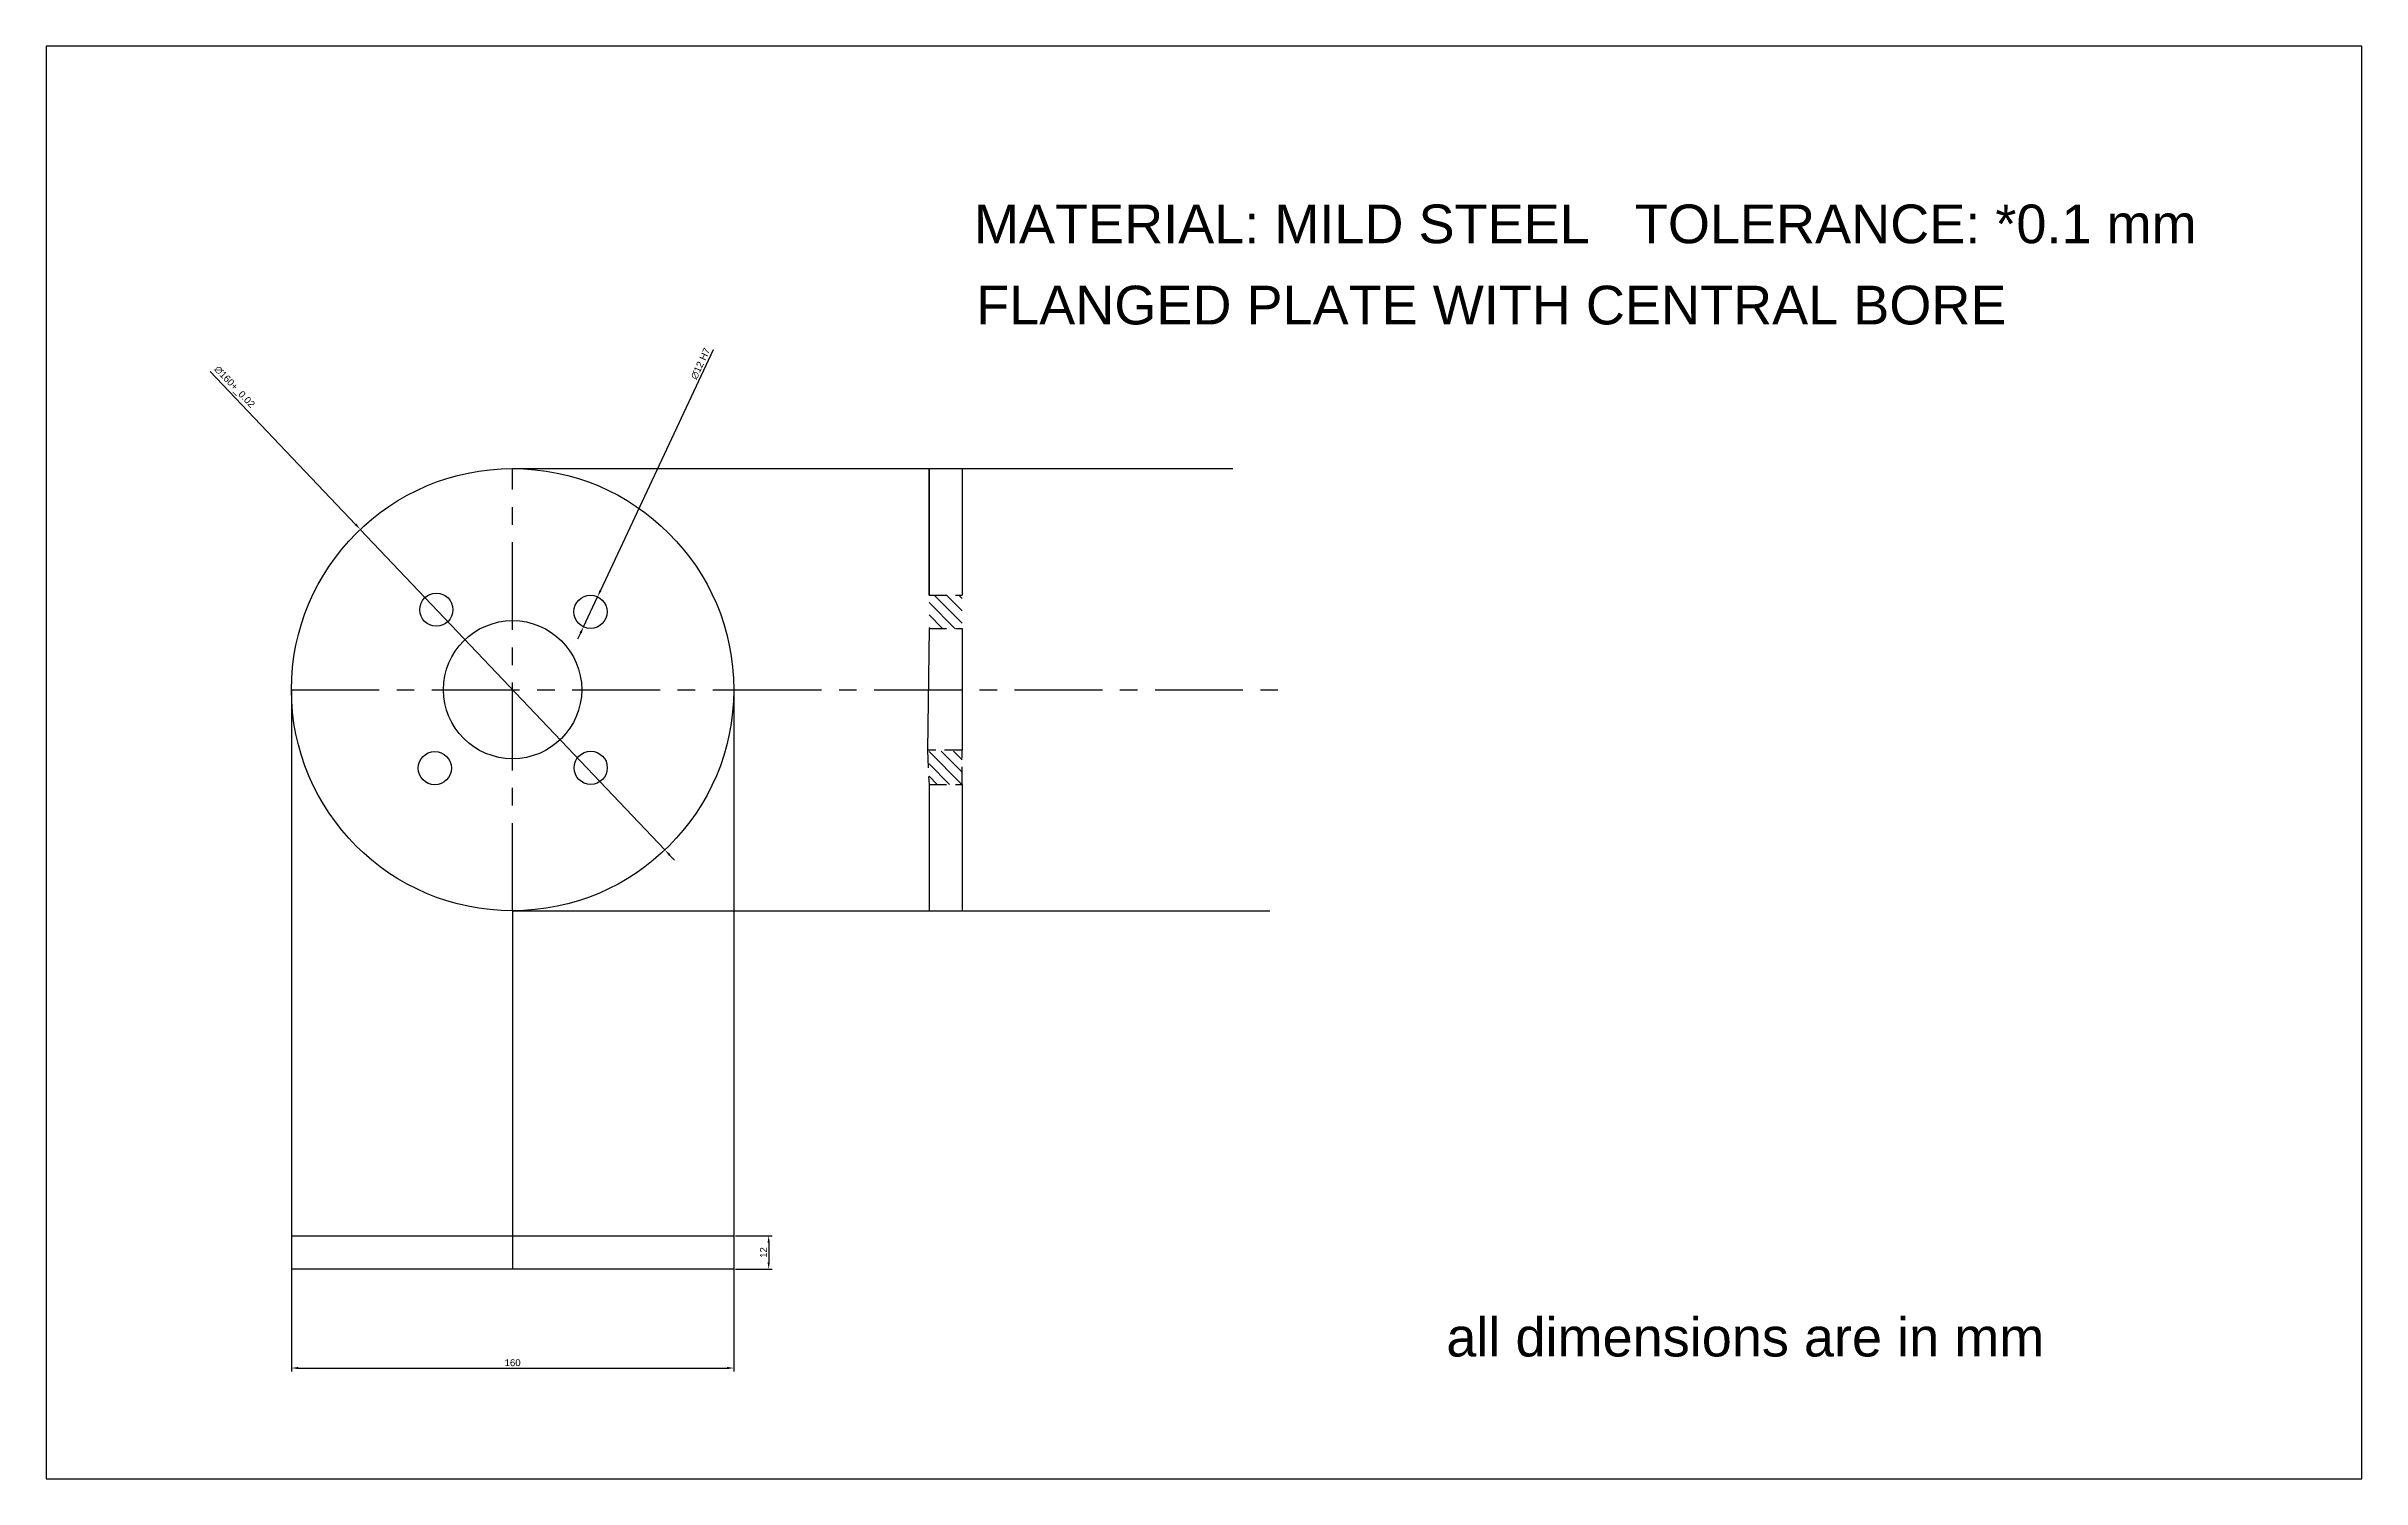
# Model space of a CAD drawing. Header units: millimetres. Extents: x 391 to 1229, y 347 to 865.
import ezdxf

# ---------------------------------------------------------------- set-up
doc = ezdxf.new("R2010")
doc.units = ezdxf.units.MM
doc.linetypes.add('CENTER', pattern=[50.8, 31.75, -6.35, 6.35, -6.35])
doc.linetypes.add('HIDDEN', pattern=[9.525, 6.35, -3.175])
for name, color, linetype in [('center line', 44, 'Continuous'), ('dimesnions', 17, 'Continuous'), ('hatch', 112, 'Continuous'), ('hidden lines', 189, 'Continuous'), ('sectional view', 26, 'Continuous'), ('side view', 10, 'Continuous'), ('TEXT', 7, 'Continuous'), ('top view', 170, 'Continuous')]:
    doc.layers.add(name, color=color, linetype=linetype)
doc.styles.get("Standard").update_dxf_attribs({"font": 'arial.ttf'})
doc.dimstyles.new('ISO-25', dxfattribs={"dimtxt": 2.5, "dimasz": 2.5, "dimexe": 1.25, "dimexo": 0.625, "dimtad": 1, "dimtxsty": 'Standard', "dimcen": 2.5, "dimadec": 0, "dimazin": 0, "dimtfac": 1, "dimtmove": 0, "dimatfit": 3, "dimfxl": 1, "dimarcsym": 0})

# ---------------------------------------------------------------- blocks, each defined once
blk = doc.blocks.new('*D4')
at = {"layer": 'Defpoints', "color": 0, "linetype": 'ByBlock', "transparency": 16777216}
for p in [(639.81, 434.37), (639.81, 422.37), (652.44, 422.37)]:
    blk.add_point(p, dxfattribs=at)
at = {"layer": 'dimesnions', "color": 0, "linetype": 'ByBlock', "lineweight": -2, "transparency": 16777216}
for p, q in [((640.44, 434.37), (653.69, 434.37)), ((652.44, 431.87), (652.44, 424.87)), ((640.44, 422.37), (653.69, 422.37))]:
    blk.add_line(p, q, dxfattribs=at)
at = {"layer": 'dimesnions', "color": 0, "linetype": 'ByBlock', "transparency": 16777216}
for points in [[(652.02, 431.87), (652.86, 431.87), (652.44, 434.37)], [(652.02, 424.87), (652.86, 424.87), (652.44, 422.37)]]:
    blk.add_solid(points, dxfattribs=at)
at = {"layer": 'dimesnions', "color": 0, "linetype": 'ByBlock', "transparency": 16777216, "insert": (650.56, 428.37), "char_height": 2.5, "attachment_point": 5, "rotation": 90}
blk.add_mtext('12', dxfattribs=at)
blk = doc.blocks.new('*D5')
at = {"layer": 'Defpoints', "color": 0, "linetype": 'ByBlock', "transparency": 16777216}
for p in [(479.81, 434.37), (639.81, 434.37), (639.81, 386.57)]:
    blk.add_point(p, dxfattribs=at)
at = {"layer": 'dimesnions', "color": 0, "linetype": 'ByBlock', "lineweight": -2, "transparency": 16777216}
for p, q in [((479.81, 433.75), (479.81, 385.32)), ((639.81, 433.75), (639.81, 385.32)), ((482.31, 386.57), (637.31, 386.57))]:
    blk.add_line(p, q, dxfattribs=at)
at = {"layer": 'dimesnions', "color": 0, "linetype": 'ByBlock', "transparency": 16777216}
for points in [[(482.31, 386.99), (482.31, 386.16), (479.81, 386.57)], [(637.31, 386.99), (637.31, 386.16), (639.81, 386.57)]]:
    blk.add_solid(points, dxfattribs=at)
at = {"layer": 'dimesnions', "color": 0, "linetype": 'ByBlock', "transparency": 16777216, "insert": (559.81, 388.48), "char_height": 2.5, "attachment_point": 5}
blk.add_mtext('160', dxfattribs=at)
blk = doc.blocks.new('*D6')
at = {"layer": 'Defpoints', "color": 0, "linetype": 'ByBlock', "transparency": 16777216}
for p in [(590.54, 665.65), (585.46, 654.78)]:
    blk.add_point(p, dxfattribs=at)
at = {"layer": 'dimesnions', "color": 0, "linetype": 'ByBlock', "lineweight": -2, "transparency": 16777216}
for p, q in [((632.33, 755.04), (591.6, 667.91)), ((585.46, 654.78), (590.54, 665.65)), ((584.4, 652.51), (583.34, 650.25))]:
    blk.add_line(p, q, dxfattribs=at)
at = {"layer": 'dimesnions', "color": 0, "linetype": 'ByBlock', "transparency": 16777216}
for points in [[(591.22, 668.09), (591.98, 667.74), (590.54, 665.65)], [(584.02, 652.69), (584.78, 652.33), (585.46, 654.78)]]:
    blk.add_solid(points, dxfattribs=at)
at = {"layer": 'dimesnions', "color": 0, "linetype": 'ByBlock', "transparency": 16777216, "insert": (627.79, 749.99), "char_height": 2.5, "attachment_point": 5, "rotation": 64.94638}
blk.add_mtext('∅12 H7', dxfattribs=at)
blk = doc.blocks.new('*D7')
at = {"layer": 'Defpoints', "color": 0, "linetype": 'ByBlock', "transparency": 16777216}
for p in [(504.72, 690.03), (614.9, 574.01)]:
    blk.add_point(p, dxfattribs=at)
at = {"layer": 'dimesnions', "color": 0, "linetype": 'ByBlock', "lineweight": -2, "transparency": 16777216}
for p, q in [((450.43, 747.2), (503, 691.84)), ((614.9, 574.01), (504.72, 690.03)), ((616.62, 572.2), (618.34, 570.38))]:
    blk.add_line(p, q, dxfattribs=at)
at = {"layer": 'dimesnions', "color": 0, "linetype": 'ByBlock', "transparency": 16777216}
for points in [[(503.3, 692.13), (502.7, 691.56), (504.72, 690.03)], [(616.92, 572.48), (616.32, 571.91), (614.9, 574.01)]]:
    blk.add_solid(points, dxfattribs=at)
at = {"layer": 'dimesnions', "color": 0, "linetype": 'ByBlock', "transparency": 16777216, "insert": (459.05, 741.42), "char_height": 2.5, "width": 8.235, "attachment_point": 5, "rotation": 313.52022}
blk.add_mtext('∅160+_0.02 ', dxfattribs=at)

msp = doc.modelspace()

# ---------------------------------------------------------------- hatches: boundary and pattern name
at = {"layer": 'hatch'}
h = msp.add_hatch(dxfattribs=at)
h.set_pattern_fill('ANSI31', color=256, angle=90)
h.paths.add_polyline_path([(722.428, 666.212), (710.428, 666.212), (710.428, 660.212), (722.428, 660.212)])
h.paths.add_polyline_path([(722.428, 660.212), (710.428, 660.212), (710.428, 654.212), (722.428, 654.212)])
h.paths.add_polyline_path([(722.428, 609.765), (710.428, 609.765), (710.428, 597.765), (722.428, 597.765)])

# ---------------------------------------------------------------- linework, layer by layer
at = {"layer": 'center line', "linetype": 'CENTER'}
for p, q in [((559.81, 552.021), (559.81, 712.021)), ((479.81, 632.021), (639.81, 632.021)), ((639.81, 632.021), (837.03, 632.021))]:
    msp.add_line(p, q, dxfattribs=at)
at = {"layer": 'center line'}
for p, q in [((559.81, 712.021), (710.428, 712.021)), ((722.428, 712.021), (820.301, 712.021)), ((479.81, 632.021), (479.81, 434.375)), ((639.81, 632.021), (639.81, 434.375)), ((559.81, 552.021), (559.81, 422.375)), ((559.81, 552.021), (710.428, 552.021)), ((722.428, 552.021), (833.683, 552.021))]:
    msp.add_line(p, q, dxfattribs=at)
at = {"layer": 'hidden lines', "linetype": 'HIDDEN'}
for p, q in [((710.428, 666.212), (722.428, 666.212)), ((710.428, 654.212), (722.428, 654.212)), ((722.428, 610.124), (709.872, 610.124)), ((709.872, 610.124), (710.428, 597.765)), ((722.428, 597.765), (722.428, 610.124)), ((710.428, 597.765), (722.428, 597.765))]:
    msp.add_line(p, q, dxfattribs=at)
at = {"layer": 'sectional view'}
for p, q in [((710.428, 712.021), (710.428, 666.212)), ((710.428, 712.021), (722.428, 712.021)), ((710.428, 666.212), (710.428, 712.021)), ((722.428, 712.021), (722.428, 666.212)), ((710.428, 597.765), (710.428, 552.021)), ((722.428, 597.765), (722.428, 552.021)), ((710.428, 552.021), (722.428, 552.021))]:
    msp.add_line(p, q, dxfattribs=at)
at = {"layer": 'sectional view', "linetype": 'ByBlock'}
for p, q in [((710.428, 654.212), (709.872, 610.124)), ((722.428, 654.212), (722.428, 610.124))]:
    msp.add_line(p, q, dxfattribs=at)
at = {"layer": 'side view'}
for p, q in [((479.81, 434.375), (639.81, 434.375)), ((479.81, 434.375), (479.81, 422.375)), ((639.81, 434.375), (639.81, 422.375)), ((639.81, 422.375), (479.81, 422.375))]:
    msp.add_line(p, q, dxfattribs=at)
at = {"layer": 'TEXT', "linetype": 'ByBlock'}
for p, q in [((1228.657, 864.817), (391.14, 864.817)), ((391.14, 864.817), (391.14, 851.618)), ((1228.657, 346.522), (1228.657, 864.817)), ((391.14, 851.618), (391.14, 346.522)), ((391.14, 346.522), (1228.657, 346.522))]:
    msp.add_line(p, q, dxfattribs=at)
at = {"layer": 'top view'}
for centre, radius in [((559.81, 632.021), 80), ((532.219, 660.966), 6), ((588.001, 660.212), 6), ((559.81, 632.021), 25), ((531.656, 603.63), 6), ((588.066, 603.765), 6)]:
    msp.add_circle(centre, radius, dxfattribs=at)

# ---------------------------------------------------------------- texts
at = {"layer": 'TEXT'}
for s, p in [('MATERIAL: MILD STEEL   TOLERANCE: *0.1 mm', (726.675, 793.556)), ('FLANGED PLATE WITH CENTRAL BORE', (727.47, 764.184)), ('all dimensions are in mm', (897.562, 390.749))]:
    msp.add_text(s, height=14, dxfattribs=at).set_placement(p)

# ---------------------------------------------------------------- dimensions: what is measured, and where the dimension line sits
at = {"layer": 'dimesnions', "linetype": 'ByBlock'}
for p1, p2, text, picture, middle in [((585.46, 654.776), (590.542, 665.647), '<> H7', '*D6', (629.579, 749.159)), ((614.899, 574.01), (504.721, 690.031), '<>+_0.02 ', '*D7', (457.402, 739.86))]:
    dim = msp.add_diameter_dim_2p(p1=p1, p2=p2, text=text, dimstyle='ISO-25', dxfattribs=at)
    dim.commit()
    dim.dimension.update_dxf_attribs({"geometry": picture, "text_midpoint": middle, "dimtype": 163})
dim = msp.add_linear_dim(base=(639.81, 386.575), p1=(479.81, 434.375), p2=(639.81, 434.375), dimstyle='ISO-25', dxfattribs=at)
dim.commit()
dim.dimension.update_dxf_attribs({"geometry": '*D5', "text_midpoint": (559.81, 388.476)})
dim = msp.add_linear_dim(base=(652.441, 422.375), p1=(639.81, 434.375), p2=(639.81, 422.375), angle=90, dimstyle='ISO-25', dxfattribs=at)
dim.commit()
dim.dimension.update_dxf_attribs({"geometry": '*D4', "text_midpoint": (650.561, 428.375)})

doc.saveas('drawing.dxf')
